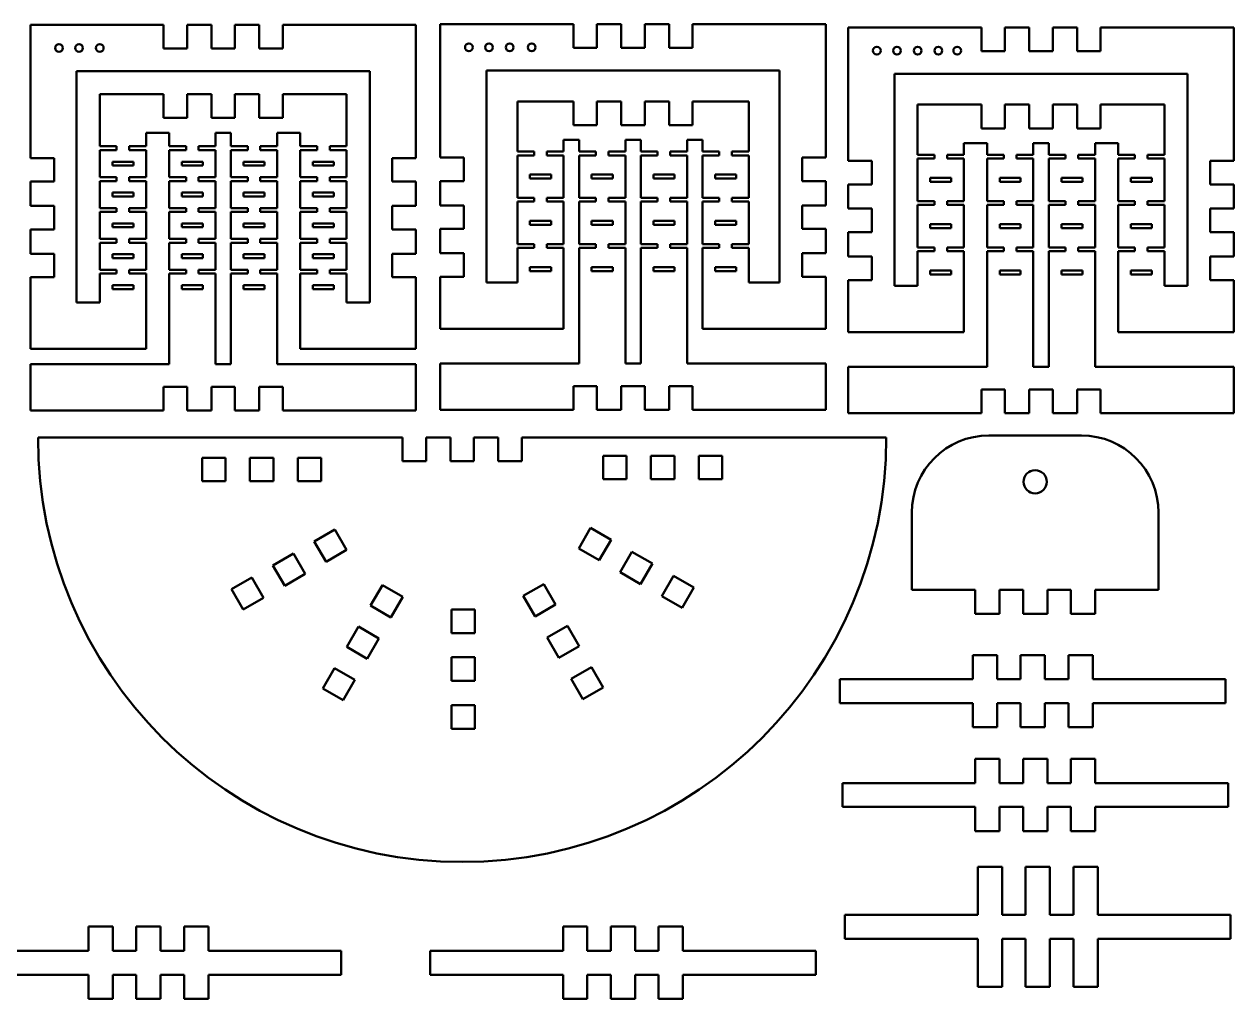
# Model space of a CAD drawing. Header units: millimetres. Extents: x 9 to 271, y 82 to 208.
# Drawn here: x 114.6 to 271.4, y 81.6 to 207.9 of the extents above; entities that cross this region are included whole.
import ezdxf

# ---------------------------------------------------------------- set-up
doc = ezdxf.new("R2010")
doc.units = ezdxf.units.MM
doc.layers.add('Visible (ANSI)', color=7, linetype='Continuous', lineweight=50)

msp = doc.modelspace()

# ---------------------------------------------------------------- linework, layer by layer
at = {"layer": 'Visible (ANSI)'}
for p, q in [((132.64, 207.84), (115.37, 207.84)), ((115.37, 207.84), (115.37, 190.56)), ((132.64, 204.76), (132.64, 207.84)), ((138.84, 207.84), (135.69, 207.84)), ((135.69, 207.84), (135.69, 204.76)), ((138.84, 204.76), (138.84, 207.84)), ((145.04, 207.84), (141.89, 207.84)), ((141.89, 207.84), (141.89, 204.76)), ((145.04, 204.76), (145.04, 207.84)), ((165.37, 207.84), (148.09, 207.84)), ((148.09, 207.84), (148.09, 204.76)), ((165.37, 190.56), (165.37, 207.84)), ((185.79, 207.92), (168.52, 207.92)), ((168.52, 207.92), (168.52, 190.64)), ((185.79, 204.84), (185.79, 207.92)), ((191.99, 207.92), (188.84, 207.92)), ((188.84, 207.92), (188.84, 204.84)), ((191.99, 204.84), (191.99, 207.92)), ((198.19, 207.92), (195.04, 207.92)), ((195.04, 207.92), (195.04, 204.84)), ((198.19, 204.84), (198.19, 207.92)), ((218.52, 207.92), (201.24, 207.92)), ((201.24, 207.92), (201.24, 204.84)), ((218.52, 190.64), (218.52, 207.92)), ((238.69, 207.49), (221.42, 207.49)), ((221.42, 207.49), (221.42, 190.21)), ((238.69, 204.41), (238.69, 207.49)), ((244.89, 207.49), (241.74, 207.49)), ((241.74, 207.49), (241.74, 204.41)), ((244.89, 204.41), (244.89, 207.49)), ((251.09, 207.49), (247.94, 207.49)), ((247.94, 207.49), (247.94, 204.41)), ((251.09, 204.41), (251.09, 207.49)), ((271.42, 207.49), (254.14, 207.49)), ((254.14, 207.49), (254.14, 204.41)), ((271.42, 190.21), (271.42, 207.49)), ((135.69, 204.76), (132.64, 204.76)), ((141.89, 204.76), (138.84, 204.76)), ((148.09, 204.76), (145.04, 204.76)), ((188.84, 204.84), (185.79, 204.84)), ((195.04, 204.84), (191.99, 204.84)), ((201.24, 204.84), (198.19, 204.84)), ((241.74, 204.41), (238.69, 204.41)), ((247.94, 204.41), (244.89, 204.41)), ((254.14, 204.41), (251.09, 204.41)), ((121.37, 171.84), (121.37, 201.84)), ((121.37, 201.84), (159.37, 201.84)), ((159.37, 201.84), (159.37, 171.84)), ((174.52, 174.42), (174.52, 201.92)), ((174.52, 201.92), (212.52, 201.92)), ((212.52, 201.92), (212.52, 174.42)), ((227.42, 173.99), (227.42, 201.49)), ((227.42, 201.49), (265.42, 201.49)), ((265.42, 201.49), (265.42, 173.99)), ((132.64, 198.84), (124.37, 198.84)), ((124.37, 198.84), (124.37, 192.09)), ((132.64, 195.76), (132.64, 198.84)), ((138.84, 198.84), (135.69, 198.84)), ((135.69, 198.84), (135.69, 195.76)), ((138.84, 195.76), (138.84, 198.84)), ((145.04, 198.84), (141.89, 198.84)), ((141.89, 198.84), (141.89, 195.76)), ((145.04, 195.76), (145.04, 198.84)), ((148.09, 198.84), (148.09, 195.76)), ((156.37, 198.84), (148.09, 198.84)), ((156.37, 192.09), (156.37, 198.84)), ((185.79, 197.92), (178.52, 197.92)), ((178.52, 197.92), (178.52, 191.42)), ((185.79, 194.84), (185.79, 197.92)), ((191.99, 197.92), (188.84, 197.92)), ((188.84, 197.92), (188.84, 194.84)), ((191.99, 194.84), (191.99, 197.92)), ((198.19, 197.92), (195.04, 197.92)), ((195.04, 197.92), (195.04, 194.84)), ((198.19, 194.84), (198.19, 197.92)), ((201.24, 197.92), (201.24, 194.84)), ((208.52, 197.92), (201.24, 197.92)), ((208.52, 191.42), (208.52, 197.92)), ((238.69, 197.49), (230.42, 197.49)), ((230.42, 197.49), (230.42, 190.99)), ((238.69, 194.41), (238.69, 197.49)), ((244.89, 197.49), (241.74, 197.49)), ((241.74, 197.49), (241.74, 194.41)), ((244.89, 194.41), (244.89, 197.49)), ((251.09, 197.49), (247.94, 197.49)), ((247.94, 197.49), (247.94, 194.41)), ((251.09, 194.41), (251.09, 197.49)), ((254.14, 197.49), (254.14, 194.41)), ((262.42, 197.49), (254.14, 197.49)), ((262.42, 190.99), (262.42, 197.49)), ((135.69, 195.76), (132.64, 195.76)), ((141.89, 195.76), (138.84, 195.76)), ((148.09, 195.76), (145.04, 195.76)), ((188.84, 194.84), (185.79, 194.84)), ((195.04, 194.84), (191.99, 194.84)), ((201.24, 194.84), (198.19, 194.84)), ((130.37, 192.09), (130.37, 193.84)), ((130.37, 193.84), (133.37, 193.84)), ((133.37, 193.84), (133.37, 192.09)), ((139.37, 192.09), (139.37, 193.84)), ((139.37, 193.84), (141.37, 193.84)), ((141.37, 193.84), (141.37, 192.09)), ((147.37, 192.09), (147.37, 193.84)), ((147.37, 193.84), (150.37, 193.84)), ((150.37, 193.84), (150.37, 192.09)), ((241.74, 194.41), (238.69, 194.41)), ((247.94, 194.41), (244.89, 194.41)), ((254.14, 194.41), (251.09, 194.41)), ((124.37, 192.09), (126.55, 192.09)), ((126.55, 191.59), (124.37, 191.59)), ((124.37, 191.59), (124.37, 188.09)), ((126.55, 192.09), (126.55, 191.59)), ((128.18, 191.59), (128.18, 192.09)), ((128.18, 192.09), (130.37, 192.09)), ((130.37, 191.59), (128.18, 191.59)), ((130.37, 188.09), (130.37, 191.59)), ((133.37, 192.09), (135.55, 192.09)), ((135.55, 191.59), (133.37, 191.59)), ((133.37, 191.59), (133.37, 188.09)), ((135.55, 192.09), (135.55, 191.59)), ((137.18, 191.59), (137.18, 192.09)), ((137.18, 192.09), (139.37, 192.09)), ((139.37, 191.59), (137.18, 191.59)), ((139.37, 188.09), (139.37, 191.59)), ((141.37, 192.09), (143.55, 192.09)), ((143.55, 191.59), (141.37, 191.59)), ((141.37, 191.59), (141.37, 188.09)), ((143.55, 192.09), (143.55, 191.59)), ((145.18, 191.59), (145.18, 192.09)), ((145.18, 192.09), (147.37, 192.09)), ((147.37, 191.59), (145.18, 191.59)), ((147.37, 188.09), (147.37, 191.59)), ((150.37, 192.09), (152.55, 192.09)), ((152.55, 191.59), (150.37, 191.59)), ((150.37, 191.59), (150.37, 188.09)), ((152.55, 192.09), (152.55, 191.59)), ((154.18, 191.59), (154.18, 192.09)), ((154.18, 192.09), (156.37, 192.09)), ((156.37, 191.59), (154.18, 191.59)), ((156.37, 188.09), (156.37, 191.59)), ((178.52, 191.42), (180.7, 191.42)), ((180.7, 191.42), (180.7, 190.92)), ((182.34, 190.92), (182.34, 191.42)), ((182.34, 191.42), (184.52, 191.42)), ((184.52, 191.42), (184.52, 192.92)), ((184.52, 192.92), (186.52, 192.92)), ((186.52, 192.92), (186.52, 191.42)), ((186.52, 191.42), (188.7, 191.42)), ((188.7, 191.42), (188.7, 190.92)), ((190.34, 191.42), (192.52, 191.42)), ((190.34, 190.92), (190.34, 191.42)), ((192.52, 191.42), (192.52, 192.92)), ((192.52, 192.92), (194.52, 192.92)), ((194.52, 192.92), (194.52, 191.42)), ((194.52, 191.42), (196.7, 191.42)), ((196.7, 191.42), (196.7, 190.92)), ((198.34, 190.92), (198.34, 191.42)), ((198.34, 191.42), (200.52, 191.42)), ((200.52, 191.42), (200.52, 192.92)), ((200.52, 192.92), (202.52, 192.92)), ((202.52, 192.92), (202.52, 191.42)), ((202.52, 191.42), (204.7, 191.42)), ((204.7, 191.42), (204.7, 190.92)), ((206.34, 190.92), (206.34, 191.42)), ((206.34, 191.42), (208.52, 191.42)), ((236.42, 190.99), (236.42, 192.49)), ((236.42, 192.49), (239.42, 192.49)), ((239.42, 192.49), (239.42, 190.99)), ((245.42, 190.99), (245.42, 192.49)), ((245.42, 192.49), (247.42, 192.49)), ((247.42, 192.49), (247.42, 190.99)), ((253.42, 190.99), (253.42, 192.49)), ((253.42, 192.49), (256.42, 192.49)), ((256.42, 192.49), (256.42, 190.99)), ((115.37, 190.56), (118.44, 190.56)), ((118.44, 190.56), (118.44, 187.51)), ((126, 189.59), (126, 190.09)), ((126, 190.09), (128.73, 190.09)), ((128.73, 190.09), (128.73, 189.59)), ((135, 189.59), (135, 190.09)), ((135, 190.09), (137.73, 190.09)), ((137.73, 190.09), (137.73, 189.59)), ((143, 189.59), (143, 190.09)), ((143, 190.09), (145.73, 190.09)), ((145.73, 190.09), (145.73, 189.59)), ((152, 189.59), (152, 190.09)), ((152, 190.09), (154.73, 190.09)), ((154.73, 190.09), (154.73, 189.59)), ((162.29, 187.51), (162.29, 190.56)), ((162.29, 190.56), (165.37, 190.56)), ((168.52, 190.64), (171.59, 190.64)), ((171.59, 190.64), (171.59, 187.59)), ((180.7, 190.92), (178.52, 190.92)), ((178.52, 190.92), (178.52, 185.42)), ((184.52, 190.92), (182.34, 190.92)), ((184.52, 185.42), (184.52, 190.92)), ((188.7, 190.92), (186.52, 190.92)), ((186.52, 190.92), (186.52, 185.42)), ((192.52, 190.92), (190.34, 190.92)), ((192.52, 185.42), (192.52, 190.92)), ((196.7, 190.92), (194.52, 190.92)), ((194.52, 190.92), (194.52, 185.42)), ((200.52, 190.92), (198.34, 190.92)), ((200.52, 185.42), (200.52, 190.92)), ((204.7, 190.92), (202.52, 190.92)), ((202.52, 190.92), (202.52, 185.42)), ((208.52, 190.92), (206.34, 190.92)), ((208.52, 185.42), (208.52, 190.92)), ((215.44, 187.59), (215.44, 190.64)), ((215.44, 190.64), (218.52, 190.64)), ((221.42, 190.21), (224.49, 190.21)), ((224.49, 190.21), (224.49, 187.16)), ((230.42, 190.99), (232.6, 190.99)), ((232.6, 190.49), (230.42, 190.49)), ((230.42, 190.49), (230.42, 184.99)), ((232.6, 190.99), (232.6, 190.49)), ((234.24, 190.49), (234.24, 190.99)), ((234.24, 190.99), (236.42, 190.99)), ((236.42, 190.49), (234.24, 190.49)), ((236.42, 184.99), (236.42, 190.49)), ((239.42, 190.99), (241.6, 190.99)), ((241.6, 190.49), (239.42, 190.49)), ((239.42, 190.49), (239.42, 184.99)), ((241.6, 190.99), (241.6, 190.49)), ((243.24, 190.99), (245.42, 190.99)), ((243.24, 190.49), (243.24, 190.99)), ((245.42, 190.49), (243.24, 190.49)), ((245.42, 184.99), (245.42, 190.49)), ((247.42, 190.99), (249.6, 190.99)), ((249.6, 190.49), (247.42, 190.49)), ((247.42, 190.49), (247.42, 184.99)), ((249.6, 190.99), (249.6, 190.49)), ((251.24, 190.49), (251.24, 190.99)), ((251.24, 190.99), (253.42, 190.99)), ((253.42, 190.49), (251.24, 190.49)), ((253.42, 184.99), (253.42, 190.49)), ((256.42, 190.99), (258.6, 190.99)), ((258.6, 190.49), (256.42, 190.49)), ((256.42, 190.49), (256.42, 184.99)), ((258.6, 190.99), (258.6, 190.49)), ((260.24, 190.49), (260.24, 190.99)), ((260.24, 190.99), (262.42, 190.99)), ((262.42, 190.49), (260.24, 190.49)), ((262.42, 184.99), (262.42, 190.49)), ((268.34, 187.16), (268.34, 190.21)), ((268.34, 190.21), (271.42, 190.21)), ((128.73, 189.59), (126, 189.59)), ((137.73, 189.59), (135, 189.59)), ((145.73, 189.59), (143, 189.59)), ((154.73, 189.59), (152, 189.59)), ((180.15, 187.92), (180.15, 188.42)), ((180.15, 188.42), (182.88, 188.42)), ((182.88, 188.42), (182.88, 187.92)), ((188.15, 187.92), (188.15, 188.42)), ((188.15, 188.42), (190.88, 188.42)), ((190.88, 188.42), (190.88, 187.92)), ((196.15, 187.92), (196.15, 188.42)), ((196.15, 188.42), (198.88, 188.42)), ((198.88, 188.42), (198.88, 187.92)), ((204.15, 187.92), (204.15, 188.42)), ((204.15, 188.42), (206.88, 188.42)), ((206.88, 188.42), (206.88, 187.92)), ((118.44, 187.51), (115.37, 187.51)), ((115.37, 187.51), (115.37, 184.36)), ((124.37, 188.09), (126.55, 188.09)), ((126.55, 187.59), (124.37, 187.59)), ((124.37, 187.59), (124.37, 184.09)), ((126.55, 188.09), (126.55, 187.59)), ((128.18, 187.59), (128.18, 188.09)), ((128.18, 188.09), (130.37, 188.09)), ((130.37, 187.59), (128.18, 187.59)), ((130.37, 184.09), (130.37, 187.59)), ((133.37, 188.09), (135.55, 188.09)), ((135.55, 187.59), (133.37, 187.59)), ((133.37, 187.59), (133.37, 184.09)), ((135.55, 188.09), (135.55, 187.59)), ((137.18, 187.59), (137.18, 188.09)), ((137.18, 188.09), (139.37, 188.09)), ((139.37, 187.59), (137.18, 187.59)), ((139.37, 184.09), (139.37, 187.59)), ((141.37, 188.09), (143.55, 188.09)), ((143.55, 187.59), (141.37, 187.59)), ((141.37, 187.59), (141.37, 184.09)), ((143.55, 188.09), (143.55, 187.59)), ((145.18, 187.59), (145.18, 188.09)), ((145.18, 188.09), (147.37, 188.09)), ((147.37, 187.59), (145.18, 187.59)), ((147.37, 184.09), (147.37, 187.59)), ((150.37, 188.09), (152.55, 188.09)), ((152.55, 187.59), (150.37, 187.59)), ((150.37, 187.59), (150.37, 184.09)), ((152.55, 188.09), (152.55, 187.59)), ((154.18, 187.59), (154.18, 188.09)), ((154.18, 188.09), (156.37, 188.09)), ((156.37, 187.59), (154.18, 187.59)), ((156.37, 184.09), (156.37, 187.59)), ((165.37, 187.51), (162.29, 187.51)), ((165.37, 184.36), (165.37, 187.51)), ((171.59, 187.59), (168.52, 187.59)), ((168.52, 187.59), (168.52, 184.44)), ((182.88, 187.92), (180.15, 187.92)), ((190.88, 187.92), (188.15, 187.92)), ((198.88, 187.92), (196.15, 187.92)), ((206.88, 187.92), (204.15, 187.92)), ((218.52, 187.59), (215.44, 187.59)), ((218.52, 184.44), (218.52, 187.59)), ((224.49, 187.16), (221.42, 187.16)), ((221.42, 187.16), (221.42, 184.01)), ((232.06, 187.49), (232.06, 187.99)), ((232.06, 187.99), (234.78, 187.99)), ((234.78, 187.49), (232.06, 187.49)), ((234.78, 187.99), (234.78, 187.49)), ((241.06, 187.49), (241.06, 187.99)), ((241.06, 187.99), (243.78, 187.99)), ((243.78, 187.49), (241.06, 187.49)), ((243.78, 187.99), (243.78, 187.49)), ((249.06, 187.49), (249.06, 187.99)), ((249.06, 187.99), (251.78, 187.99)), ((251.78, 187.49), (249.06, 187.49)), ((251.78, 187.99), (251.78, 187.49)), ((258.06, 187.49), (258.06, 187.99)), ((258.06, 187.99), (260.78, 187.99)), ((260.78, 187.49), (258.06, 187.49)), ((260.78, 187.99), (260.78, 187.49)), ((271.42, 187.16), (268.34, 187.16)), ((271.42, 184.01), (271.42, 187.16)), ((126, 185.59), (126, 186.09)), ((126, 186.09), (128.73, 186.09)), ((128.73, 185.59), (126, 185.59)), ((128.73, 186.09), (128.73, 185.59)), ((135, 185.59), (135, 186.09)), ((135, 186.09), (137.73, 186.09)), ((137.73, 185.59), (135, 185.59)), ((137.73, 186.09), (137.73, 185.59)), ((143, 185.59), (143, 186.09)), ((143, 186.09), (145.73, 186.09)), ((145.73, 185.59), (143, 185.59)), ((145.73, 186.09), (145.73, 185.59)), ((152, 185.59), (152, 186.09)), ((152, 186.09), (154.73, 186.09)), ((154.73, 185.59), (152, 185.59)), ((154.73, 186.09), (154.73, 185.59)), ((178.52, 185.42), (180.7, 185.42)), ((180.7, 185.42), (180.7, 184.92)), ((182.34, 184.92), (182.34, 185.42)), ((182.34, 185.42), (184.52, 185.42)), ((186.52, 185.42), (188.7, 185.42)), ((188.7, 185.42), (188.7, 184.92)), ((190.34, 184.92), (190.34, 185.42)), ((190.34, 185.42), (192.52, 185.42)), ((194.52, 185.42), (196.7, 185.42)), ((196.7, 185.42), (196.7, 184.92)), ((198.34, 184.92), (198.34, 185.42)), ((198.34, 185.42), (200.52, 185.42)), ((202.52, 185.42), (204.7, 185.42)), ((204.7, 185.42), (204.7, 184.92)), ((206.34, 184.92), (206.34, 185.42)), ((206.34, 185.42), (208.52, 185.42)), ((115.37, 184.36), (118.44, 184.36)), ((118.44, 184.36), (118.44, 181.31)), ((124.37, 184.09), (126.55, 184.09)), ((126.55, 183.59), (124.37, 183.59)), ((124.37, 183.59), (124.37, 180.09)), ((126.55, 184.09), (126.55, 183.59)), ((128.18, 183.59), (128.18, 184.09)), ((128.18, 184.09), (130.37, 184.09)), ((130.37, 183.59), (128.18, 183.59)), ((130.37, 180.09), (130.37, 183.59)), ((133.37, 184.09), (135.55, 184.09)), ((135.55, 183.59), (133.37, 183.59)), ((133.37, 183.59), (133.37, 180.09)), ((135.55, 184.09), (135.55, 183.59)), ((137.18, 183.59), (137.18, 184.09)), ((137.18, 184.09), (139.37, 184.09)), ((139.37, 183.59), (137.18, 183.59)), ((139.37, 180.09), (139.37, 183.59)), ((141.37, 184.09), (143.55, 184.09)), ((143.55, 183.59), (141.37, 183.59)), ((141.37, 183.59), (141.37, 180.09)), ((143.55, 184.09), (143.55, 183.59)), ((145.18, 183.59), (145.18, 184.09)), ((145.18, 184.09), (147.37, 184.09)), ((147.37, 183.59), (145.18, 183.59)), ((147.37, 180.09), (147.37, 183.59)), ((150.37, 184.09), (152.55, 184.09)), ((152.55, 183.59), (150.37, 183.59)), ((150.37, 183.59), (150.37, 180.09)), ((152.55, 184.09), (152.55, 183.59)), ((154.18, 183.59), (154.18, 184.09)), ((154.18, 184.09), (156.37, 184.09)), ((156.37, 183.59), (154.18, 183.59)), ((156.37, 180.09), (156.37, 183.59)), ((162.29, 181.31), (162.29, 184.36)), ((162.29, 184.36), (165.37, 184.36)), ((168.52, 184.44), (171.59, 184.44)), ((171.59, 184.44), (171.59, 181.39)), ((180.7, 184.92), (178.52, 184.92)), ((178.52, 184.92), (178.52, 179.42)), ((184.52, 184.92), (182.34, 184.92)), ((184.52, 179.42), (184.52, 184.92)), ((188.7, 184.92), (186.52, 184.92)), ((186.52, 184.92), (186.52, 179.42)), ((192.52, 184.92), (190.34, 184.92)), ((192.52, 179.42), (192.52, 184.92)), ((196.7, 184.92), (194.52, 184.92)), ((194.52, 184.92), (194.52, 179.42)), ((200.52, 184.92), (198.34, 184.92)), ((200.52, 179.42), (200.52, 184.92)), ((204.7, 184.92), (202.52, 184.92)), ((202.52, 184.92), (202.52, 179.42)), ((208.52, 184.92), (206.34, 184.92)), ((208.52, 179.42), (208.52, 184.92)), ((215.44, 181.39), (215.44, 184.44)), ((215.44, 184.44), (218.52, 184.44)), ((221.42, 184.01), (224.49, 184.01)), ((224.49, 184.01), (224.49, 180.96)), ((230.42, 184.99), (232.6, 184.99)), ((232.6, 184.49), (230.42, 184.49)), ((230.42, 184.49), (230.42, 178.99)), ((232.6, 184.99), (232.6, 184.49)), ((234.24, 184.49), (234.24, 184.99)), ((234.24, 184.99), (236.42, 184.99)), ((236.42, 184.49), (234.24, 184.49)), ((236.42, 178.99), (236.42, 184.49)), ((239.42, 184.99), (241.6, 184.99)), ((241.6, 184.49), (239.42, 184.49)), ((239.42, 184.49), (239.42, 178.99)), ((241.6, 184.99), (241.6, 184.49)), ((243.24, 184.49), (243.24, 184.99)), ((243.24, 184.99), (245.42, 184.99)), ((245.42, 184.49), (243.24, 184.49)), ((245.42, 178.99), (245.42, 184.49)), ((247.42, 184.99), (249.6, 184.99)), ((249.6, 184.49), (247.42, 184.49)), ((247.42, 184.49), (247.42, 178.99)), ((249.6, 184.99), (249.6, 184.49)), ((251.24, 184.49), (251.24, 184.99)), ((251.24, 184.99), (253.42, 184.99)), ((253.42, 184.49), (251.24, 184.49)), ((253.42, 178.99), (253.42, 184.49)), ((256.42, 184.99), (258.6, 184.99)), ((258.6, 184.49), (256.42, 184.49)), ((256.42, 184.49), (256.42, 178.99)), ((258.6, 184.99), (258.6, 184.49)), ((260.24, 184.49), (260.24, 184.99)), ((260.24, 184.99), (262.42, 184.99)), ((262.42, 184.49), (260.24, 184.49)), ((262.42, 178.99), (262.42, 184.49)), ((268.34, 180.96), (268.34, 184.01)), ((268.34, 184.01), (271.42, 184.01)), ((126, 181.59), (126, 182.09)), ((126, 182.09), (128.73, 182.09)), ((128.73, 182.09), (128.73, 181.59)), ((135, 181.59), (135, 182.09)), ((135, 182.09), (137.73, 182.09)), ((137.73, 182.09), (137.73, 181.59)), ((143, 181.59), (143, 182.09)), ((143, 182.09), (145.73, 182.09)), ((145.73, 182.09), (145.73, 181.59)), ((152, 181.59), (152, 182.09)), ((152, 182.09), (154.73, 182.09)), ((154.73, 182.09), (154.73, 181.59)), ((180.15, 181.92), (180.15, 182.42)), ((180.15, 182.42), (182.88, 182.42)), ((182.88, 182.42), (182.88, 181.92)), ((188.15, 181.92), (188.15, 182.42)), ((188.15, 182.42), (190.88, 182.42)), ((190.88, 182.42), (190.88, 181.92)), ((196.15, 181.92), (196.15, 182.42)), ((196.15, 182.42), (198.88, 182.42)), ((198.88, 182.42), (198.88, 181.92)), ((204.15, 181.92), (204.15, 182.42)), ((204.15, 182.42), (206.88, 182.42)), ((206.88, 182.42), (206.88, 181.92)), ((232.06, 181.49), (232.06, 181.99)), ((232.06, 181.99), (234.78, 181.99)), ((234.78, 181.99), (234.78, 181.49)), ((241.06, 181.49), (241.06, 181.99)), ((241.06, 181.99), (243.78, 181.99)), ((243.78, 181.99), (243.78, 181.49)), ((249.06, 181.49), (249.06, 181.99)), ((249.06, 181.99), (251.78, 181.99)), ((251.78, 181.99), (251.78, 181.49)), ((258.06, 181.49), (258.06, 181.99)), ((258.06, 181.99), (260.78, 181.99)), ((260.78, 181.99), (260.78, 181.49)), ((118.44, 181.31), (115.37, 181.31)), ((115.37, 181.31), (115.37, 178.16)), ((128.73, 181.59), (126, 181.59)), ((137.73, 181.59), (135, 181.59)), ((145.73, 181.59), (143, 181.59)), ((154.73, 181.59), (152, 181.59)), ((165.37, 181.31), (162.29, 181.31)), ((165.37, 178.16), (165.37, 181.31)), ((171.59, 181.39), (168.52, 181.39)), ((168.52, 181.39), (168.52, 178.24)), ((182.88, 181.92), (180.15, 181.92)), ((190.88, 181.92), (188.15, 181.92)), ((198.88, 181.92), (196.15, 181.92)), ((206.88, 181.92), (204.15, 181.92)), ((218.52, 181.39), (215.44, 181.39)), ((218.52, 178.24), (218.52, 181.39)), ((224.49, 180.96), (221.42, 180.96)), ((221.42, 180.96), (221.42, 177.81)), ((234.78, 181.49), (232.06, 181.49)), ((243.78, 181.49), (241.06, 181.49)), ((251.78, 181.49), (249.06, 181.49)), ((260.78, 181.49), (258.06, 181.49)), ((271.42, 180.96), (268.34, 180.96)), ((271.42, 177.81), (271.42, 180.96)), ((124.37, 180.09), (126.55, 180.09)), ((126.55, 179.59), (124.37, 179.59)), ((124.37, 179.59), (124.37, 176.09)), ((126.55, 180.09), (126.55, 179.59)), ((128.18, 179.59), (128.18, 180.09)), ((128.18, 180.09), (130.37, 180.09)), ((130.37, 179.59), (128.18, 179.59)), ((130.37, 176.09), (130.37, 179.59)), ((133.37, 180.09), (135.55, 180.09)), ((135.55, 179.59), (133.37, 179.59)), ((133.37, 179.59), (133.37, 176.09)), ((135.55, 180.09), (135.55, 179.59)), ((137.18, 179.59), (137.18, 180.09)), ((137.18, 180.09), (139.37, 180.09)), ((139.37, 179.59), (137.18, 179.59)), ((139.37, 176.09), (139.37, 179.59)), ((141.37, 180.09), (143.55, 180.09)), ((143.55, 179.59), (141.37, 179.59)), ((141.37, 179.59), (141.37, 176.09)), ((143.55, 180.09), (143.55, 179.59)), ((145.18, 179.59), (145.18, 180.09)), ((145.18, 180.09), (147.37, 180.09)), ((147.37, 179.59), (145.18, 179.59)), ((147.37, 176.09), (147.37, 179.59)), ((150.37, 180.09), (152.55, 180.09)), ((152.55, 179.59), (150.37, 179.59)), ((150.37, 179.59), (150.37, 176.09)), ((152.55, 180.09), (152.55, 179.59)), ((154.18, 179.59), (154.18, 180.09)), ((154.18, 180.09), (156.37, 180.09)), ((156.37, 179.59), (154.18, 179.59)), ((156.37, 176.09), (156.37, 179.59)), ((178.52, 179.42), (180.7, 179.42)), ((180.7, 178.92), (178.52, 178.92)), ((178.52, 178.92), (178.52, 174.42)), ((180.7, 179.42), (180.7, 178.92)), ((182.34, 178.92), (182.34, 179.42)), ((182.34, 179.42), (184.52, 179.42)), ((184.52, 178.92), (182.34, 178.92)), ((184.52, 168.42), (184.52, 178.92)), ((186.52, 179.42), (188.7, 179.42)), ((188.7, 178.92), (186.52, 178.92)), ((186.52, 178.92), (186.52, 163.92)), ((188.7, 179.42), (188.7, 178.92)), ((190.34, 178.92), (190.34, 179.42)), ((190.34, 179.42), (192.52, 179.42)), ((192.52, 178.92), (190.34, 178.92)), ((192.52, 163.92), (192.52, 178.92)), ((194.52, 179.42), (196.7, 179.42)), ((196.7, 178.92), (194.52, 178.92)), ((194.52, 178.92), (194.52, 163.92)), ((196.7, 179.42), (196.7, 178.92)), ((198.34, 178.92), (198.34, 179.42)), ((198.34, 179.42), (200.52, 179.42)), ((200.52, 178.92), (198.34, 178.92)), ((200.52, 163.92), (200.52, 178.92)), ((202.52, 179.42), (204.7, 179.42)), ((204.7, 178.92), (202.52, 178.92)), ((202.52, 178.92), (202.52, 168.42)), ((204.7, 179.42), (204.7, 178.92)), ((206.34, 178.92), (206.34, 179.42)), ((206.34, 179.42), (208.52, 179.42)), ((208.52, 178.92), (206.34, 178.92)), ((208.52, 174.42), (208.52, 178.92)), ((230.42, 178.99), (232.6, 178.99)), ((232.6, 178.99), (232.6, 178.49)), ((234.24, 178.49), (234.24, 178.99)), ((234.24, 178.99), (236.42, 178.99)), ((239.42, 178.99), (241.6, 178.99)), ((241.6, 178.99), (241.6, 178.49)), ((243.24, 178.49), (243.24, 178.99)), ((243.24, 178.99), (245.42, 178.99)), ((247.42, 178.99), (249.6, 178.99)), ((249.6, 178.99), (249.6, 178.49)), ((251.24, 178.49), (251.24, 178.99)), ((251.24, 178.99), (253.42, 178.99)), ((256.42, 178.99), (258.6, 178.99)), ((258.6, 178.99), (258.6, 178.49)), ((260.24, 178.49), (260.24, 178.99)), ((260.24, 178.99), (262.42, 178.99)), ((115.37, 178.16), (118.44, 178.16)), ((118.44, 178.16), (118.44, 175.11)), ((126, 177.59), (126, 178.09)), ((126, 178.09), (128.73, 178.09)), ((128.73, 177.59), (126, 177.59)), ((128.73, 178.09), (128.73, 177.59)), ((135, 177.59), (135, 178.09)), ((135, 178.09), (137.73, 178.09)), ((137.73, 177.59), (135, 177.59)), ((137.73, 178.09), (137.73, 177.59)), ((143, 177.59), (143, 178.09)), ((143, 178.09), (145.73, 178.09)), ((145.73, 177.59), (143, 177.59)), ((145.73, 178.09), (145.73, 177.59)), ((152, 177.59), (152, 178.09)), ((152, 178.09), (154.73, 178.09)), ((154.73, 177.59), (152, 177.59)), ((154.73, 178.09), (154.73, 177.59)), ((162.29, 175.11), (162.29, 178.16)), ((162.29, 178.16), (165.37, 178.16)), ((168.52, 178.24), (171.59, 178.24)), ((171.59, 178.24), (171.59, 175.19)), ((215.44, 175.19), (215.44, 178.24)), ((215.44, 178.24), (218.52, 178.24)), ((221.42, 177.81), (224.49, 177.81)), ((224.49, 177.81), (224.49, 174.76)), ((232.6, 178.49), (230.42, 178.49)), ((230.42, 178.49), (230.42, 173.99)), ((236.42, 178.49), (234.24, 178.49)), ((236.42, 167.99), (236.42, 178.49)), ((241.6, 178.49), (239.42, 178.49)), ((239.42, 178.49), (239.42, 163.49)), ((245.42, 178.49), (243.24, 178.49)), ((245.42, 163.49), (245.42, 178.49)), ((249.6, 178.49), (247.42, 178.49)), ((247.42, 178.49), (247.42, 163.49)), ((253.42, 178.49), (251.24, 178.49)), ((253.42, 163.49), (253.42, 178.49)), ((258.6, 178.49), (256.42, 178.49)), ((256.42, 178.49), (256.42, 167.99)), ((262.42, 178.49), (260.24, 178.49)), ((262.42, 173.99), (262.42, 178.49)), ((268.34, 174.76), (268.34, 177.81)), ((268.34, 177.81), (271.42, 177.81)), ((124.37, 176.09), (126.55, 176.09)), ((126.55, 176.09), (126.55, 175.59)), ((128.18, 175.59), (128.18, 176.09)), ((128.18, 176.09), (130.37, 176.09)), ((133.37, 176.09), (135.55, 176.09)), ((135.55, 176.09), (135.55, 175.59)), ((137.18, 175.59), (137.18, 176.09)), ((137.18, 176.09), (139.37, 176.09)), ((141.37, 176.09), (143.55, 176.09)), ((143.55, 176.09), (143.55, 175.59)), ((145.18, 175.59), (145.18, 176.09)), ((145.18, 176.09), (147.37, 176.09)), ((150.37, 176.09), (152.55, 176.09)), ((152.55, 176.09), (152.55, 175.59)), ((154.18, 175.59), (154.18, 176.09)), ((154.18, 176.09), (156.37, 176.09)), ((180.15, 175.92), (180.15, 176.42)), ((180.15, 176.42), (182.88, 176.42)), ((182.88, 175.92), (180.15, 175.92)), ((182.88, 176.42), (182.88, 175.92)), ((188.15, 175.92), (188.15, 176.42)), ((188.15, 176.42), (190.88, 176.42)), ((190.88, 175.92), (188.15, 175.92)), ((190.88, 176.42), (190.88, 175.92)), ((196.15, 175.92), (196.15, 176.42)), ((196.15, 176.42), (198.88, 176.42)), ((198.88, 175.92), (196.15, 175.92)), ((198.88, 176.42), (198.88, 175.92)), ((204.15, 175.92), (204.15, 176.42)), ((204.15, 176.42), (206.88, 176.42)), ((206.88, 175.92), (204.15, 175.92)), ((206.88, 176.42), (206.88, 175.92)), ((232.06, 175.49), (232.06, 175.99)), ((232.06, 175.99), (234.78, 175.99)), ((234.78, 175.99), (234.78, 175.49)), ((241.06, 175.49), (241.06, 175.99)), ((241.06, 175.99), (243.78, 175.99)), ((243.78, 175.99), (243.78, 175.49)), ((249.06, 175.49), (249.06, 175.99)), ((249.06, 175.99), (251.78, 175.99)), ((251.78, 175.99), (251.78, 175.49)), ((258.06, 175.49), (258.06, 175.99)), ((258.06, 175.99), (260.78, 175.99)), ((260.78, 175.99), (260.78, 175.49)), ((118.44, 175.11), (115.37, 175.11)), ((115.37, 175.11), (115.37, 165.84)), ((126.55, 175.59), (124.37, 175.59)), ((124.37, 175.59), (124.37, 171.84)), ((130.37, 175.59), (128.18, 175.59)), ((130.37, 165.84), (130.37, 175.59)), ((135.55, 175.59), (133.37, 175.59)), ((133.37, 175.59), (133.37, 163.84)), ((139.37, 175.59), (137.18, 175.59)), ((139.37, 163.84), (139.37, 175.59)), ((143.55, 175.59), (141.37, 175.59)), ((141.37, 175.59), (141.37, 163.84)), ((147.37, 175.59), (145.18, 175.59)), ((147.37, 163.84), (147.37, 175.59)), ((152.55, 175.59), (150.37, 175.59)), ((150.37, 175.59), (150.37, 165.84)), ((156.37, 175.59), (154.18, 175.59)), ((156.37, 171.84), (156.37, 175.59)), ((165.37, 175.11), (162.29, 175.11)), ((165.37, 165.84), (165.37, 175.11)), ((171.59, 175.19), (168.52, 175.19)), ((168.52, 175.19), (168.52, 168.42)), ((178.52, 174.42), (174.52, 174.42)), ((212.52, 174.42), (208.52, 174.42)), ((218.52, 175.19), (215.44, 175.19)), ((218.52, 168.42), (218.52, 175.19)), ((224.49, 174.76), (221.42, 174.76)), ((221.42, 174.76), (221.42, 167.99)), ((234.78, 175.49), (232.06, 175.49)), ((243.78, 175.49), (241.06, 175.49)), ((251.78, 175.49), (249.06, 175.49)), ((260.78, 175.49), (258.06, 175.49)), ((271.42, 174.76), (268.34, 174.76)), ((271.42, 167.99), (271.42, 174.76)), ((126, 173.59), (126, 174.09)), ((126, 174.09), (128.73, 174.09)), ((128.73, 173.59), (126, 173.59)), ((128.73, 174.09), (128.73, 173.59)), ((135, 173.59), (135, 174.09)), ((135, 174.09), (137.73, 174.09)), ((137.73, 173.59), (135, 173.59)), ((137.73, 174.09), (137.73, 173.59)), ((143, 173.59), (143, 174.09)), ((143, 174.09), (145.73, 174.09)), ((145.73, 173.59), (143, 173.59)), ((145.73, 174.09), (145.73, 173.59)), ((152, 173.59), (152, 174.09)), ((152, 174.09), (154.73, 174.09)), ((154.73, 173.59), (152, 173.59)), ((154.73, 174.09), (154.73, 173.59)), ((230.42, 173.99), (227.42, 173.99)), ((265.42, 173.99), (262.42, 173.99)), ((124.37, 171.84), (121.37, 171.84)), ((159.37, 171.84), (156.37, 171.84)), ((168.52, 168.42), (184.52, 168.42)), ((202.52, 168.42), (218.52, 168.42)), ((221.42, 167.99), (236.42, 167.99)), ((256.42, 167.99), (271.42, 167.99)), ((115.37, 165.84), (130.37, 165.84)), ((150.37, 165.84), (165.37, 165.84)), ((133.37, 163.84), (115.37, 163.84)), ((115.37, 163.84), (115.37, 157.84)), ((141.37, 163.84), (139.37, 163.84)), ((165.37, 163.84), (147.37, 163.84)), ((165.37, 157.84), (165.37, 163.84)), ((186.52, 163.92), (168.52, 163.92)), ((168.52, 163.92), (168.52, 157.92)), ((194.52, 163.92), (192.52, 163.92)), ((218.52, 163.92), (200.52, 163.92)), ((218.52, 157.92), (218.52, 163.92)), ((239.42, 163.49), (221.42, 163.49)), ((221.42, 163.49), (221.42, 157.49)), ((247.42, 163.49), (245.42, 163.49)), ((271.42, 163.49), (253.42, 163.49)), ((271.42, 157.49), (271.42, 163.49)), ((132.64, 157.84), (132.64, 160.91)), ((132.64, 160.91), (135.69, 160.91)), ((135.69, 160.91), (135.69, 157.84)), ((138.84, 157.84), (138.84, 160.91)), ((138.84, 160.91), (141.89, 160.91)), ((141.89, 160.91), (141.89, 157.84)), ((145.04, 157.84), (145.04, 160.91)), ((145.04, 160.91), (148.09, 160.91)), ((148.09, 160.91), (148.09, 157.84)), ((185.79, 157.92), (185.79, 160.99)), ((185.79, 160.99), (188.84, 160.99)), ((188.84, 160.99), (188.84, 157.92)), ((191.99, 157.92), (191.99, 160.99)), ((191.99, 160.99), (195.04, 160.99)), ((195.04, 160.99), (195.04, 157.92)), ((198.19, 157.92), (198.19, 160.99)), ((198.19, 160.99), (201.24, 160.99)), ((201.24, 160.99), (201.24, 157.92)), ((238.69, 157.49), (238.69, 160.56)), ((238.69, 160.56), (241.74, 160.56)), ((241.74, 160.56), (241.74, 157.49)), ((244.89, 157.49), (244.89, 160.56)), ((244.89, 160.56), (247.94, 160.56)), ((247.94, 160.56), (247.94, 157.49)), ((251.09, 157.49), (251.09, 160.56)), ((251.09, 160.56), (254.14, 160.56)), ((254.14, 160.56), (254.14, 157.49)), ((115.37, 157.84), (132.64, 157.84)), ((135.69, 157.84), (138.84, 157.84)), ((141.89, 157.84), (145.04, 157.84)), ((148.09, 157.84), (165.37, 157.84)), ((168.52, 157.92), (185.79, 157.92)), ((188.84, 157.92), (191.99, 157.92)), ((195.04, 157.92), (198.19, 157.92)), ((201.24, 157.92), (218.52, 157.92)), ((221.42, 157.49), (238.69, 157.49)), ((241.74, 157.49), (244.89, 157.49)), ((247.94, 157.49), (251.09, 157.49)), ((254.14, 157.49), (271.42, 157.49)), ((163.64, 154.33), (116.36, 154.33)), ((163.64, 151.28), (163.64, 154.33)), ((166.69, 154.33), (166.69, 151.28)), ((169.84, 154.33), (166.69, 154.33)), ((169.84, 151.28), (169.84, 154.33)), ((176.04, 154.33), (172.89, 154.33)), ((172.89, 154.33), (172.89, 151.28)), ((176.04, 151.28), (176.04, 154.33)), ((179.09, 154.33), (179.09, 151.28)), ((226.36, 154.33), (179.09, 154.33)), ((251.66, 154.61), (239.66, 154.61)), ((137.64, 148.68), (137.64, 151.73)), ((137.64, 151.73), (140.69, 151.73)), ((140.69, 151.73), (140.69, 148.68)), ((143.84, 148.68), (143.84, 151.73)), ((143.84, 151.73), (146.89, 151.73)), ((146.89, 151.73), (146.89, 148.68)), ((150.04, 148.68), (150.04, 151.73)), ((150.04, 151.73), (153.09, 151.73)), ((153.09, 151.73), (153.09, 148.68)), ((166.69, 151.28), (163.64, 151.28)), ((172.89, 151.28), (169.84, 151.28)), ((179.09, 151.28), (176.04, 151.28)), ((189.64, 148.93), (189.64, 151.98)), ((189.64, 151.98), (192.69, 151.98)), ((192.69, 151.98), (192.69, 148.93)), ((195.84, 148.93), (195.84, 151.98)), ((195.84, 151.98), (198.89, 151.98)), ((198.89, 151.98), (198.89, 148.93)), ((202.04, 148.93), (202.04, 151.98)), ((202.04, 151.98), (205.09, 151.98)), ((205.09, 151.98), (205.09, 148.93)), ((140.69, 148.68), (137.64, 148.68)), ((146.89, 148.68), (143.84, 148.68)), ((153.09, 148.68), (150.04, 148.68)), ((192.69, 148.93), (189.64, 148.93)), ((198.89, 148.93), (195.84, 148.93)), ((205.09, 148.93), (202.04, 148.93)), ((229.66, 144.61), (229.66, 134.61)), ((261.66, 134.61), (261.66, 144.61)), ((152.19, 140.88), (154.84, 142.41)), ((154.84, 142.41), (156.36, 139.77)), ((186.49, 139.98), (188.01, 142.63)), ((188.01, 142.63), (190.66, 141.1)), ((153.72, 138.24), (152.19, 140.88)), ((156.36, 139.77), (153.72, 138.24)), ((189.13, 138.46), (186.49, 139.98)), ((190.66, 141.1), (189.13, 138.46)), ((146.83, 137.78), (149.47, 139.31)), ((149.47, 139.31), (150.99, 136.67)), ((191.86, 136.88), (193.38, 139.53)), ((193.38, 139.53), (196.02, 138)), ((148.35, 135.14), (146.83, 137.78)), ((150.99, 136.67), (148.35, 135.14)), ((194.5, 135.36), (191.86, 136.88)), ((196.02, 138), (194.5, 135.36)), ((141.46, 134.68), (144.1, 136.21)), ((144.1, 136.21), (145.62, 133.57)), ((159.49, 132.57), (161.01, 135.21)), ((161.01, 135.21), (163.65, 133.68)), ((179.29, 133.81), (181.93, 135.33)), ((181.93, 135.33), (183.45, 132.69)), ((197.23, 133.78), (198.75, 136.43)), ((198.75, 136.43), (201.39, 134.9)), ((201.39, 134.9), (199.87, 132.26)), ((142.98, 132.04), (141.46, 134.68)), ((145.62, 133.57), (142.98, 132.04)), ((163.65, 133.68), (162.13, 131.04)), ((180.81, 131.17), (179.29, 133.81)), ((199.87, 132.26), (197.23, 133.78)), ((229.66, 134.61), (237.89, 134.61)), ((237.89, 134.61), (237.89, 131.49)), ((241.04, 134.61), (244.09, 134.61)), ((241.04, 131.49), (241.04, 134.61)), ((244.09, 134.61), (244.09, 131.49)), ((247.24, 134.61), (250.29, 134.61)), ((247.24, 131.49), (247.24, 134.61)), ((250.29, 134.61), (250.29, 131.49)), ((253.44, 134.61), (261.66, 134.61)), ((253.44, 131.49), (253.44, 134.61)), ((162.13, 131.04), (159.49, 132.57)), ((169.96, 129.01), (169.96, 132.06)), ((169.96, 132.06), (173.01, 132.06)), ((173.01, 132.06), (173.01, 129.01)), ((183.45, 132.69), (180.81, 131.17)), ((237.89, 131.49), (241.04, 131.49)), ((244.09, 131.49), (247.24, 131.49)), ((250.29, 131.49), (253.44, 131.49)), ((156.39, 127.2), (157.91, 129.84)), ((157.91, 129.84), (160.55, 128.31)), ((173.01, 129.01), (169.96, 129.01)), ((182.39, 128.44), (185.03, 129.96)), ((185.03, 129.96), (186.55, 127.32)), ((159.03, 125.67), (156.39, 127.2)), ((160.55, 128.31), (159.03, 125.67)), ((183.91, 125.8), (182.39, 128.44)), ((186.55, 127.32), (183.91, 125.8)), ((169.96, 122.81), (169.96, 125.86)), ((169.96, 125.86), (173.01, 125.86)), ((173.01, 125.86), (173.01, 122.81)), ((237.57, 126.14), (237.57, 123.02)), ((240.72, 126.14), (237.57, 126.14)), ((240.72, 123.02), (240.72, 126.14)), ((243.77, 126.14), (243.77, 123.02)), ((246.92, 126.14), (243.77, 126.14)), ((246.92, 123.02), (246.92, 126.14)), ((249.97, 126.14), (249.97, 123.02)), ((253.12, 126.14), (249.97, 126.14)), ((253.12, 123.02), (253.12, 126.14)), ((153.29, 121.83), (154.81, 124.47)), ((154.81, 124.47), (157.45, 122.94)), ((185.49, 123.07), (188.13, 124.59)), ((188.13, 124.59), (189.65, 121.95)), ((157.45, 122.94), (155.93, 120.3)), ((173.01, 122.81), (169.96, 122.81)), ((187.01, 120.43), (185.49, 123.07)), ((237.57, 123.02), (220.34, 123.02)), ((220.34, 123.02), (220.34, 119.92)), ((243.77, 123.02), (240.72, 123.02)), ((249.97, 123.02), (246.92, 123.02)), ((270.34, 123.02), (253.12, 123.02)), ((270.34, 119.92), (270.34, 123.02)), ((155.93, 120.3), (153.29, 121.83)), ((189.65, 121.95), (187.01, 120.43)), ((169.96, 116.61), (169.96, 119.66)), ((169.96, 119.66), (173.01, 119.66)), ((173.01, 119.66), (173.01, 116.61)), ((220.34, 119.92), (237.57, 119.92)), ((237.57, 119.92), (237.57, 116.79)), ((240.72, 119.92), (243.77, 119.92)), ((240.72, 116.79), (240.72, 119.92)), ((243.77, 119.92), (243.77, 116.79)), ((246.92, 119.92), (249.97, 119.92)), ((246.92, 116.79), (246.92, 119.92)), ((249.97, 119.92), (249.97, 116.79)), ((253.12, 119.92), (270.34, 119.92)), ((253.12, 116.79), (253.12, 119.92)), ((173.01, 116.61), (169.96, 116.61)), ((237.57, 116.79), (240.72, 116.79)), ((243.77, 116.79), (246.92, 116.79)), ((249.97, 116.79), (253.12, 116.79)), ((237.9, 112.69), (237.9, 109.56)), ((241.05, 112.69), (237.9, 112.69)), ((241.05, 109.56), (241.05, 112.69)), ((244.1, 112.69), (244.1, 109.56)), ((247.25, 112.69), (244.1, 112.69)), ((247.25, 109.56), (247.25, 112.69)), ((250.3, 112.69), (250.3, 109.56)), ((253.45, 112.69), (250.3, 112.69)), ((253.45, 109.56), (253.45, 112.69)), ((237.9, 109.56), (220.67, 109.56)), ((220.67, 109.56), (220.67, 106.46)), ((244.1, 109.56), (241.05, 109.56)), ((250.3, 109.56), (247.25, 109.56)), ((270.67, 109.56), (253.45, 109.56)), ((270.67, 106.46), (270.67, 109.56)), ((220.67, 106.46), (237.9, 106.46)), ((237.9, 106.46), (237.9, 103.34)), ((241.05, 106.46), (244.1, 106.46)), ((241.05, 103.34), (241.05, 106.46)), ((244.1, 106.46), (244.1, 103.34)), ((247.25, 106.46), (250.3, 106.46)), ((247.25, 103.34), (247.25, 106.46)), ((250.3, 106.46), (250.3, 103.34)), ((253.45, 106.46), (270.67, 106.46)), ((253.45, 103.34), (253.45, 106.46)), ((237.9, 103.34), (241.05, 103.34)), ((244.1, 103.34), (247.25, 103.34)), ((250.3, 103.34), (253.45, 103.34)), ((238.22, 98.72), (238.22, 92.49)), ((241.37, 98.72), (238.22, 98.72)), ((241.37, 92.49), (241.37, 98.72)), ((244.42, 98.72), (244.42, 92.49)), ((247.57, 98.72), (244.42, 98.72)), ((247.57, 92.49), (247.57, 98.72)), ((250.62, 98.72), (250.62, 92.49)), ((253.77, 98.72), (250.62, 98.72)), ((253.77, 92.49), (253.77, 98.72)), ((238.22, 92.49), (221, 92.49)), ((221, 92.49), (221, 89.39)), ((244.42, 92.49), (241.37, 92.49)), ((250.62, 92.49), (247.57, 92.49)), ((271, 92.49), (253.77, 92.49)), ((271, 89.39), (271, 92.49)), ((122.9, 90.95), (122.9, 87.82)), ((126.05, 90.95), (122.9, 90.95)), ((126.05, 87.82), (126.05, 90.95)), ((129.1, 90.95), (129.1, 87.82)), ((132.25, 90.95), (129.1, 90.95)), ((132.25, 87.82), (132.25, 90.95)), ((135.3, 90.95), (135.3, 87.82)), ((138.45, 90.95), (135.3, 90.95)), ((138.45, 87.82), (138.45, 90.95)), ((184.44, 90.95), (184.44, 87.82)), ((187.59, 90.95), (184.44, 90.95)), ((187.59, 87.82), (187.59, 90.95)), ((190.64, 90.95), (190.64, 87.82)), ((193.79, 90.95), (190.64, 90.95)), ((193.79, 87.82), (193.79, 90.95)), ((196.84, 90.95), (196.84, 87.82)), ((199.99, 90.95), (196.84, 90.95)), ((199.99, 87.82), (199.99, 90.95)), ((221, 89.39), (238.22, 89.39)), ((238.22, 89.39), (238.22, 83.17)), ((241.37, 89.39), (244.42, 89.39)), ((241.37, 83.17), (241.37, 89.39)), ((244.42, 89.39), (244.42, 83.17)), ((247.57, 89.39), (250.62, 89.39)), ((247.57, 83.17), (247.57, 89.39)), ((250.62, 89.39), (250.62, 83.17)), ((253.77, 89.39), (271, 89.39)), ((253.77, 83.17), (253.77, 89.39)), ((122.9, 87.82), (105.68, 87.82)), ((129.1, 87.82), (126.05, 87.82)), ((135.3, 87.82), (132.25, 87.82)), ((155.68, 87.82), (138.45, 87.82)), ((155.68, 84.72), (155.68, 87.82)), ((184.44, 87.82), (167.22, 87.82)), ((167.22, 87.82), (167.22, 84.72)), ((190.64, 87.82), (187.59, 87.82)), ((196.84, 87.82), (193.79, 87.82)), ((217.22, 87.82), (199.99, 87.82)), ((217.22, 84.72), (217.22, 87.82)), ((105.68, 84.72), (122.9, 84.72)), ((122.9, 84.72), (122.9, 81.6)), ((126.05, 84.72), (129.1, 84.72)), ((126.05, 81.6), (126.05, 84.72)), ((129.1, 84.72), (129.1, 81.6)), ((132.25, 84.72), (135.3, 84.72)), ((132.25, 81.6), (132.25, 84.72)), ((135.3, 84.72), (135.3, 81.6)), ((138.45, 84.72), (155.68, 84.72)), ((138.45, 81.6), (138.45, 84.72)), ((167.22, 84.72), (184.44, 84.72)), ((184.44, 84.72), (184.44, 81.6)), ((187.59, 84.72), (190.64, 84.72)), ((187.59, 81.6), (187.59, 84.72)), ((190.64, 84.72), (190.64, 81.6)), ((193.79, 84.72), (196.84, 84.72)), ((193.79, 81.6), (193.79, 84.72)), ((196.84, 84.72), (196.84, 81.6)), ((199.99, 84.72), (217.22, 84.72)), ((199.99, 81.6), (199.99, 84.72)), ((238.22, 83.17), (241.37, 83.17)), ((244.42, 83.17), (247.57, 83.17)), ((250.62, 83.17), (253.77, 83.17)), ((122.9, 81.6), (126.05, 81.6)), ((129.1, 81.6), (132.25, 81.6)), ((135.3, 81.6), (138.45, 81.6)), ((184.44, 81.6), (187.59, 81.6)), ((190.64, 81.6), (193.79, 81.6)), ((196.84, 81.6), (199.99, 81.6))]:
    msp.add_line(p, q, dxfattribs=at)
for centre, radius in [((119.08, 204.84), 0.5), ((121.69, 204.84), 0.5), ((124.37, 204.84), 0.5), ((172.23, 204.92), 0.5), ((174.84, 204.92), 0.5), ((177.52, 204.92), 0.5), ((180.38, 204.92), 0.5), ((225.13, 204.49), 0.5), ((227.74, 204.49), 0.5), ((230.42, 204.49), 0.5), ((233.11, 204.49), 0.5), ((235.55, 204.49), 0.5), ((245.66, 148.61), 1.5)]:
    msp.add_circle(centre, radius, dxfattribs=at)
for centre, radius, start, end in [((171.36, 154.33), 55, 180, 0), ((239.66, 144.61), 10, 90, 180), ((251.66, 144.61), 10, 0, 90)]:
    msp.add_arc(centre, radius, start, end, dxfattribs=at)

doc.saveas('drawing.dxf')
